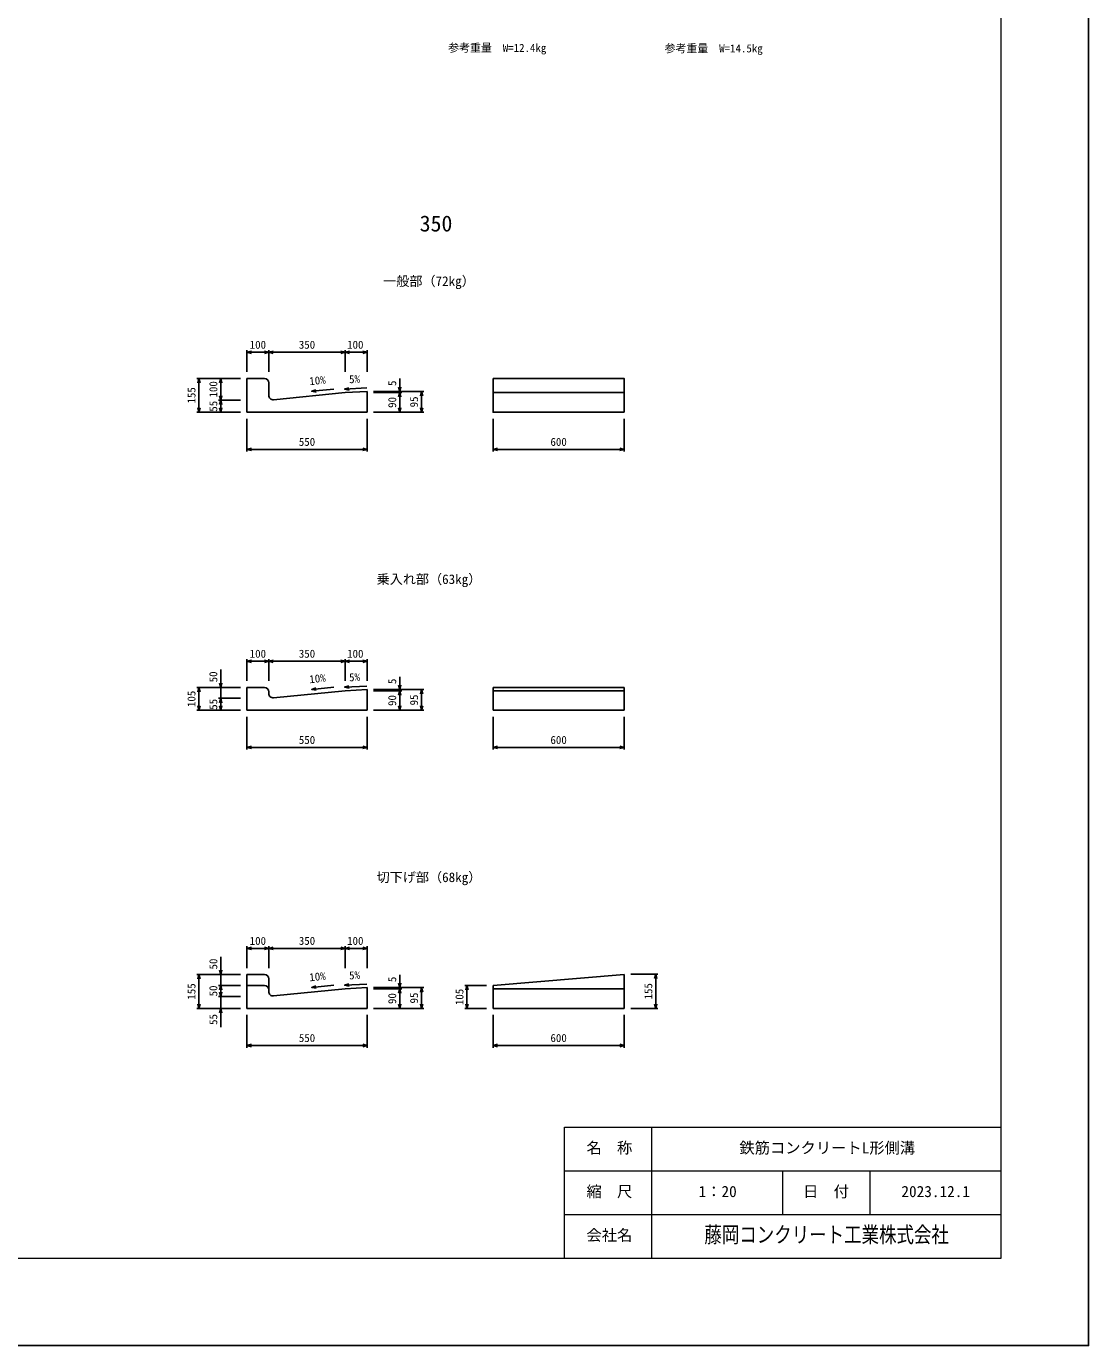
# Model space of a CAD drawing. Units: millimetres, scale not verified. Extents: x -8400 to 8400, y -5940 to 5940.
# Drawn here: x 3535 to 8400, y -5940 to 103 of the extents above; entities that cross this region are included whole.
import ezdxf
from ezdxf.enums import TextEntityAlignment as Align

# ---------------------------------------------------------------- set-up
doc = ezdxf.new("R2010")
doc.units = ezdxf.units.MM
doc.header["$LTSCALE"] = 20
for name, color, linetype, lineweight in [('0-0_DIM', 7, 'Continuous', 25), ('0-1_Defpoints', 5, 'Continuous', 25), ('0-3_OUTLINE', 3, 'Continuous', 25), ('0-5_TXT', 7, 'Continuous', 25), ('0-6_WAKU', 3, 'Continuous', 13), ('0-7_WAKU-LINE', 7, 'Continuous', 13), ('0-9__0-0_', 7, 'Continuous', 25)]:
    doc.layers.add(name, color=color, linetype=linetype, lineweight=lineweight)
doc.layers.add('0-8_WAKU-TXT', color=7, linetype='Continuous')
doc.styles.add('ＭＳ ゴシック', font='')
doc.styles.get('ＭＳ ゴシック').set_extended_font_data('MS Gothic')

msp = doc.modelspace()

# ---------------------------------------------------------------- linework, layer by layer
at = {"layer": '0-0_DIM'}
for p, q in [((4545, -1379.36), (4545, -1479.36)), ((4545, -1389.36), (4645, -1389.36)), ((4645, -1379.36), (4645, -1479.36)), ((4645, -1389.36), (4995, -1389.36)), ((4995, -1379.36), (4995, -1479.36)), ((5095, -1389.36), (4995, -1389.36)), ((5095, -1379.36), (5095, -1479.36)), ((4315, -1509.36), (4515, -1509.36)), ((4325, -1509.36), (4325, -1664.36)), ((4425, -1609.36), (4425, -1509.36)), ((5244.49, -1569.36), (5244.49, -1510.23)), ((4841.38, -1568.43), (4942.53, -1558.32)), ((4992.07, -1558.27), (5093.59, -1553.2)), ((5354.49, -1569.36), (5125, -1569.36)), ((5244.49, -1569.36), (5244.49, -1574.36)), ((5344.49, -1569.36), (5344.49, -1664.36)), ((4415, -1609.36), (4515, -1609.36)), ((4425, -1664.36), (4425, -1609.36)), ((5254.49, -1574.36), (5125, -1574.36)), ((5244.49, -1574.36), (5244.49, -1664.36)), ((4315, -1664.36), (4515, -1664.36)), ((5354.49, -1664.36), (5125, -1664.36)), ((4545, -1844.36), (4545, -1694.36)), ((5095, -1844.36), (5095, -1694.36)), ((5672.53, -1844.36), (5672.53, -1694.36)), ((6272.53, -1844.36), (6272.53, -1694.36)), ((4545, -1834.36), (5095, -1834.36)), ((5672.53, -1834.36), (6272.53, -1834.36)), ((4545, -2794.78), (4545, -2894.78)), ((4545, -2804.78), (4645, -2804.78)), ((4645, -2794.78), (4645, -2894.78)), ((4645, -2804.78), (4995, -2804.78)), ((4995, -2794.78), (4995, -2894.78)), ((5095, -2804.78), (4995, -2804.78)), ((5095, -2794.78), (5095, -2894.78)), ((4425, -2842.96), (4425, -2924.78)), ((5244.49, -2934.78), (5244.49, -2875.65)), ((4315, -2924.78), (4515, -2924.78)), ((4325, -2924.78), (4325, -3029.78)), ((4425, -2974.78), (4425, -2924.78)), ((4841.38, -2933.86), (4942.53, -2923.74)), ((4992.07, -2923.7), (5093.59, -2918.62)), ((5354.49, -2934.78), (5125, -2934.78)), ((5254.49, -2939.78), (5125, -2939.78)), ((5244.49, -2934.78), (5244.49, -2939.78)), ((5244.49, -2939.78), (5244.49, -3029.78)), ((5344.49, -2934.78), (5344.49, -3029.78)), ((4415, -2974.78), (4515, -2974.78)), ((4425, -3029.78), (4425, -2974.78)), ((4315, -3029.78), (4515, -3029.78)), ((4545, -3209.78), (4545, -3059.78)), ((5095, -3209.78), (5095, -3059.78)), ((5354.49, -3029.78), (5125, -3029.78)), ((5672.53, -3209.78), (5672.53, -3059.78)), ((6272.53, -3209.78), (6272.53, -3059.78)), ((4545, -3199.78), (5095, -3199.78)), ((5672.53, -3199.78), (6272.53, -3199.78)), ((4425, -4158.38), (4425, -4240.2)), ((4545, -4110.2), (4545, -4210.2)), ((4545, -4120.2), (4645, -4120.2)), ((4645, -4110.2), (4645, -4210.2)), ((4645, -4120.2), (4995, -4120.2)), ((4995, -4110.2), (4995, -4210.2)), ((5095, -4120.2), (4995, -4120.2)), ((5095, -4110.2), (5095, -4210.2)), ((4315, -4240.2), (4515, -4240.2)), ((4325, -4240.2), (4325, -4395.2)), ((4415, -4290.2), (4515, -4290.2)), ((4425, -4290.2), (4425, -4240.2)), ((4425, -4340.2), (4425, -4290.2)), ((4841.38, -4299.28), (4942.53, -4289.17)), ((4992.07, -4289.12), (5093.59, -4284.05)), ((5244.49, -4300.2), (5244.49, -4241.07)), ((5542.53, -4290.2), (5642.53, -4290.2)), ((5552.53, -4290.2), (5552.53, -4395.2)), ((6427.53, -4238.01), (6302.53, -4238.01)), ((6417.53, -4238.01), (6417.53, -4395.2)), ((4415, -4340.2), (4515, -4340.2)), ((4425, -4395.2), (4425, -4340.2)), ((5354.49, -4300.2), (5125, -4300.2)), ((5254.49, -4305.2), (5125, -4305.2)), ((5244.49, -4300.2), (5244.49, -4305.2)), ((5244.49, -4305.2), (5244.49, -4395.2)), ((5344.49, -4300.2), (5344.49, -4395.2)), ((4315, -4395.2), (4515, -4395.2)), ((4425, -4395.2), (4425, -4481.28)), ((5354.49, -4395.2), (5125, -4395.2)), ((5542.53, -4395.2), (5642.53, -4395.2)), ((6427.53, -4395.2), (6302.53, -4395.2)), ((4545, -4575.2), (4545, -4425.2)), ((5095, -4575.2), (5095, -4425.2)), ((5672.53, -4575.2), (5672.53, -4425.2)), ((6272.53, -4575.2), (6272.53, -4425.2)), ((4545, -4565.2), (5095, -4565.2)), ((5672.53, -4565.2), (6272.53, -4565.2))]:
    msp.add_line(p, q, dxfattribs=at)
for points in [[(4565, -1394.71), (4545, -1389.36), (4565, -1384)], [(4625, -1384), (4645, -1389.36), (4625, -1394.71)], [(4665, -1394.71), (4645, -1389.36), (4665, -1384)], [(4975, -1384), (4995, -1389.36), (4975, -1394.71)], [(5015, -1384), (4995, -1389.36), (5015, -1394.71)], [(5075, -1394.71), (5095, -1389.36), (5075, -1384)], [(4330.36, -1529.36), (4325, -1509.36), (4319.64, -1529.36)], [(4430.36, -1529.36), (4425, -1509.36), (4419.64, -1529.36)], [(4861.82, -1571.77), (4841.38, -1568.43), (4860.75, -1561.11)], [(5012.31, -1562.63), (4992.07, -1558.27), (5011.78, -1551.92)], [(5239.13, -1549.36), (5244.49, -1569.36), (5249.85, -1549.36)], [(5339.13, -1589.36), (5344.49, -1569.36), (5349.85, -1589.36)], [(4419.64, -1589.36), (4425, -1609.36), (4430.36, -1589.36)], [(4430.36, -1629.36), (4425, -1609.36), (4419.64, -1629.36)], [(5239.13, -1594.36), (5244.49, -1574.36), (5249.85, -1594.36)], [(4319.64, -1644.36), (4325, -1664.36), (4330.36, -1644.36)], [(4419.64, -1644.36), (4425, -1664.36), (4430.36, -1644.36)], [(5239.13, -1644.36), (5244.49, -1664.36), (5249.85, -1644.36)], [(5339.13, -1644.36), (5344.49, -1664.36), (5349.85, -1644.36)], [(4565, -1829), (4545, -1834.36), (4565, -1839.71)], [(5075, -1829), (5095, -1834.36), (5075, -1839.71)], [(5692.53, -1829), (5672.53, -1834.36), (5692.53, -1839.71)], [(6252.53, -1829), (6272.53, -1834.36), (6252.53, -1839.71)], [(4565, -2810.14), (4545, -2804.78), (4565, -2799.42)], [(4625, -2799.42), (4645, -2804.78), (4625, -2810.14)], [(4665, -2810.14), (4645, -2804.78), (4665, -2799.42)], [(4975, -2799.42), (4995, -2804.78), (4975, -2810.14)], [(5015, -2799.42), (4995, -2804.78), (5015, -2810.14)], [(5075, -2810.14), (5095, -2804.78), (5075, -2799.42)], [(4330.36, -2944.78), (4325, -2924.78), (4319.64, -2944.78)], [(4430.36, -2904.78), (4425, -2924.78), (4419.64, -2904.78)], [(4861.82, -2937.2), (4841.38, -2933.86), (4860.75, -2926.53)], [(5012.31, -2928.05), (4992.07, -2923.7), (5011.78, -2917.35)], [(5239.13, -2914.78), (5244.49, -2934.78), (5249.85, -2914.78)], [(5239.13, -2959.78), (5244.49, -2939.78), (5249.85, -2959.78)], [(5339.13, -2954.78), (5344.49, -2934.78), (5349.85, -2954.78)], [(4319.64, -3009.78), (4325, -3029.78), (4330.36, -3009.78)], [(4430.36, -2994.78), (4425, -2974.78), (4419.64, -2994.78)], [(4419.64, -3009.78), (4425, -3029.78), (4430.36, -3009.78)], [(5239.13, -3009.78), (5244.49, -3029.78), (5249.85, -3009.78)], [(5339.13, -3009.78), (5344.49, -3029.78), (5349.85, -3009.78)], [(4565, -3194.42), (4545, -3199.78), (4565, -3205.14)], [(5075, -3194.42), (5095, -3199.78), (5075, -3205.14)], [(5692.53, -3194.42), (5672.53, -3199.78), (5692.53, -3205.14)], [(6252.53, -3194.42), (6272.53, -3199.78), (6252.53, -3205.14)], [(4565, -4125.56), (4545, -4120.2), (4565, -4114.85)], [(4625, -4114.85), (4645, -4120.2), (4625, -4125.56)], [(4665, -4125.56), (4645, -4120.2), (4665, -4114.85)], [(4975, -4114.85), (4995, -4120.2), (4975, -4125.56)], [(5015, -4114.85), (4995, -4120.2), (5015, -4125.56)], [(5075, -4125.56), (5095, -4120.2), (5075, -4114.85)], [(4430.36, -4220.2), (4425, -4240.2), (4419.64, -4220.2)], [(4330.36, -4260.2), (4325, -4240.2), (4319.64, -4260.2)], [(4430.36, -4310.2), (4425, -4290.2), (4419.64, -4310.2)], [(5012.31, -4293.48), (4992.07, -4289.12), (5011.78, -4282.77)], [(5239.13, -4280.2), (5244.49, -4300.2), (5249.85, -4280.2)], [(5557.89, -4310.2), (5552.53, -4290.2), (5547.17, -4310.2)], [(6412.17, -4258.01), (6417.53, -4238.01), (6422.89, -4258.01)], [(4430.36, -4320.2), (4425, -4340.2), (4419.64, -4320.2)], [(4861.82, -4302.62), (4841.38, -4299.28), (4860.75, -4291.96)], [(5239.13, -4325.2), (5244.49, -4305.2), (5249.85, -4325.2)], [(5339.13, -4320.2), (5344.49, -4300.2), (5349.85, -4320.2)], [(4319.64, -4375.2), (4325, -4395.2), (4330.36, -4375.2)], [(4419.64, -4415.2), (4425, -4395.2), (4430.36, -4415.2)], [(5239.13, -4375.2), (5244.49, -4395.2), (5249.85, -4375.2)], [(5339.13, -4375.2), (5344.49, -4395.2), (5349.85, -4375.2)], [(5547.17, -4375.2), (5552.53, -4395.2), (5557.89, -4375.2)], [(6412.17, -4375.2), (6417.53, -4395.2), (6422.89, -4375.2)], [(4565, -4559.85), (4545, -4565.2), (4565, -4570.56)], [(5075, -4559.85), (5095, -4565.2), (5075, -4570.56)], [(5692.53, -4559.85), (5672.53, -4565.2), (5692.53, -4570.56)], [(6252.53, -4559.85), (6272.53, -4565.2), (6252.53, -4570.56)]]:
    msp.add_lwpolyline(points, dxfattribs=at)
at = {"layer": '0-1_Defpoints'}
msp.add_lwpolyline([(-8400, -5940), (8400, -5940), (8400, 5940), (-8400, 5940)], close=True, dxfattribs=at)
at = {"layer": '0-3_OUTLINE'}
for p, q in [((4545, -1509.36), (4545, -1664.36)), ((4545, -1509.36), (4625, -1509.36)), ((4645, -1529.36), (4645, -1587.26)), ((4995, -1574.36), (5095, -1569.36)), ((5095, -1569.36), (5095, -1664.36)), ((4666.99, -1607.16), (4995, -1574.36)), ((5672.53, -1574.36), (6272.53, -1574.36)), ((4545, -1664.36), (5095, -1664.36)), ((4545, -2924.78), (4625, -2924.78)), ((4545, -2924.78), (4545, -3029.78)), ((4645, -2944.78), (4645, -2952.68)), ((4666.99, -2972.58), (4995, -2939.78)), ((4995, -2939.78), (5095, -2934.78)), ((5095, -2934.78), (5095, -3029.78)), ((5672.53, -2924.78), (6272.53, -2924.78)), ((5672.53, -2924.78), (5672.53, -3029.78)), ((5672.53, -2939.78), (6272.53, -2939.78)), ((6272.53, -2924.78), (6272.53, -3029.78)), ((4545, -3029.78), (5095, -3029.78)), ((5672.53, -3029.78), (6272.53, -3029.78)), ((4545, -4240.2), (4545, -4395.2)), ((4545, -4240.2), (4625, -4240.2)), ((4545, -4290.2), (4625, -4290.2)), ((4645, -4260.2), (4645, -4318.1)), ((5672.53, -4290.2), (6272.53, -4240.2)), ((5672.53, -4290.2), (5672.53, -4395.2)), ((6272.53, -4240.2), (6272.53, -4395.2)), ((4666.99, -4338.01), (4995, -4305.2)), ((4995, -4305.2), (5095, -4300.2)), ((5095, -4300.2), (5095, -4395.2)), ((5672.53, -4305.2), (6272.53, -4305.2)), ((4545, -4395.2), (5095, -4395.2)), ((5672.53, -4395.2), (6272.53, -4395.2))]:
    msp.add_line(p, q, dxfattribs=at)
for points in [[(5672.53, -1509.36), (5672.53, -1664.36), (6272.53, -1664.36)], [(5672.53, -1509.36), (6272.53, -1509.36), (6272.53, -1664.36)]]:
    msp.add_lwpolyline(points, dxfattribs=at)
for centre, start, end in [((4625, -1529.36), 0, 90), ((4665, -1587.26), 180, 275.71059), ((4625, -2944.78), 0, 90), ((4665, -2952.68), 180, 275.71059), ((4625, -4260.2), 0, 90), ((4625, -4310.2), 0, 90), ((4665, -4318.1), 180, 275.71059)]:
    msp.add_arc(centre, 20, start, end, dxfattribs=at)
at = {"layer": '0-6_WAKU'}
for p, q in [((6000, -4940), (8000, -4940)), ((6000, -5540), (6000, -4940))]:
    msp.add_line(p, q, dxfattribs=at)
msp.add_lwpolyline([(-8000, -5540), (8000, -5540), (8000, 5540), (-8000, 5540)], close=True, dxfattribs=at)
at = {"layer": '0-7_WAKU-LINE'}
for p, q in [((6400, -5540), (6400, -4940)), ((6000, -5140), (8000, -5140)), ((7000, -5340), (7000, -5140)), ((7400, -5340), (7400, -5140)), ((6000, -5340), (8000, -5340))]:
    msp.add_line(p, q, dxfattribs=at)
at = {"layer": '0-9__0-0_'}
msp.add_line((4645, -1529.36), (4645, -1587.26), dxfattribs=at)

# ---------------------------------------------------------------- texts
at = {"layer": '0-0_DIM', "style": 'ＭＳ ゴシック'}
for s, p in [('100', (4557.5, -1384.36)), ('350', (4782.5, -1384.36)), ('100', (5003.69, -1384.36)), ('550', (4782.5, -1829.36)), ('600', (5935.03, -1829.36)), ('100', (4557.5, -2799.78)), ('350', (4782.5, -2799.78)), ('100', (5003.69, -2799.78)), ('550', (4782.5, -3194.78)), ('600', (5935.03, -3194.78)), ('100', (4557.5, -4115.2)), ('350', (4782.5, -4115.2)), ('100', (5003.69, -4115.2)), ('550', (4782.5, -4560.2)), ('600', (5935.03, -4560.2))]:
    msp.add_text(s, height=36.66, dxfattribs=at).set_placement(p, align=Align.BOTTOM_LEFT)
for s, rotation, p in [('10%', 5.711, (4833.38, -1551.46)), ('5%', 2.862, (5014.08, -1542.76)), ('155', 90, (4320, -1624.36)), ('100', 90, (4420, -1596.86)), ('5', 90, (5239.49, -1544.12)), ('55', 90, (4420, -1661.86)), ('90', 90, (5239.49, -1644.36)), ('95', 90, (5339.49, -1641.86)), ('50', 90, (4420, -2901.5)), ('10%', 5.711, (4833.38, -2916.88)), ('5%', 2.862, (5014.08, -2908.19)), ('5', 90, (5239.49, -2909.55)), ('105', 90, (4320, -3014.78)), ('95', 90, (5339.49, -3007.28)), ('55', 90, (4420, -3027.28)), ('90', 90, (5239.49, -3009.78)), ('50', 90, (4420, -4216.92)), ('10%', 5.711, (4833.38, -4282.31)), ('5%', 2.862, (5014.08, -4273.61)), ('155', 90, (4320, -4355.2)), ('5', 90, (5239.49, -4274.97)), ('155', 90, (6412.53, -4354.1)), ('50', 90, (4420, -4340.2)), ('90', 90, (5239.49, -4375.2)), ('95', 90, (5339.49, -4372.7)), ('105', 90, (5547.53, -4380.2)), ('55', 90, (4420, -4470.89))]:
    msp.add_text(s, height=36.66, rotation=rotation, dxfattribs=at).set_placement(p, align=Align.BOTTOM_LEFT)
at = {"layer": '0-5_TXT', "style": 'ＭＳ ゴシック'}
for s, height, p in [('参考重量\u3000W=12.4kg', 36.66, (5466.54, -24.43)), ('参考重量\u3000W=14.5kg', 36.66, (6457.92, -26.93)), ('350', 73.31, (5336.13, -858.28)), ('一般部（72kg）', 43.99, (5168.8, -1098.88)), ('乗入れ部（63kg）', 43.99, (5138.8, -2464.3)), ('切下げ部（68kg）', 43.99, (5138.8, -3829.73))]:
    msp.add_text(s, height=height, dxfattribs=at).set_placement(p, align=Align.BOTTOM_LEFT)
at = {"layer": '0-8_WAKU-TXT', "style": 'ＭＳ ゴシック'}
for s, p in [('名\u3000称', (6099.9, -5075)), ('鉄筋コンクリートL形側溝', (6800.5, -5075)), ('縮\u3000尺', (6099.9, -5275)), ('1：20', (6613.5, -5275)), ('日\u3000付', (7091.89, -5275)), ('2023.12.1', (7542.5, -5275)), ('会社名', (6099.9, -5475))]:
    msp.add_text(s, height=51.32, dxfattribs=at).set_placement(p, align=Align.BOTTOM_LEFT)
at = {"layer": '0-8_WAKU-TXT', "style": 'ＭＳ ゴシック', "width": 0.8}
msp.add_text('藤岡コンクリート工業株式会社', height=73.31, dxfattribs=at).set_placement((6640, -5490), align=Align.BOTTOM_LEFT)

doc.saveas('drawing.dxf')
